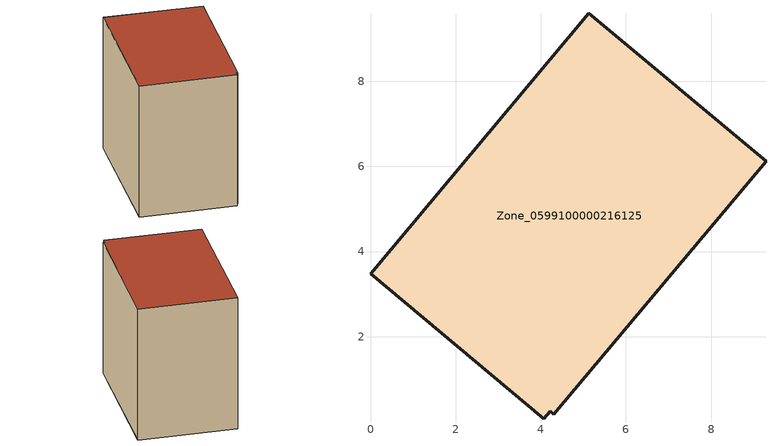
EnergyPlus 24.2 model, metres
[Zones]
Zone_0599100000216125
 floor ground (C_G): 4.22,0.24 4.07,0.07 0,3.48 5.13,9.6 9.29,6.12 4.3,0.18 z0
 wall outside (C_F): 9.29,6.12 5.13,9.6 0,3.48 4.07,0.07 4.22,0.24 4.3,0.18 9.29,6.12 z0:7.8
 roof outside (C_R): 4.07,0.07 4.22,0.24 4.3,0.18 9.29,6.12 5.13,9.6 0,3.48 z7.8
[BUILDING]
Pand.0599100000216125: North Axis=0; Terrain=City; Loads Convergence Tolerance Value=0.04; Temperature Convergence Tolerance Value=0.4; Solar Distribution=FullExterior; Maximum Number of Warmup Days=25; Minimum Number of Warmup Days=1
[Site:Location]
Rotterdam.The.Hague.AP_ZH_NLD Design_Conditions: Latitude=51.96; Longitude=4.45; Time Zone=1; Elevation=-4.5
[SITE:GROUNDTEMPERATURE:BUILDINGSURFACE]
18, 18, 18, 18, 18, 18, 18, 18, 18, 18, 18, 18
[MATERIAL] Thermal Absorptance=0.9; Solar Absorptance=0.7; Visible Absorptance=0.7
Name | Roughness | Thickness | Conductivity | Density | Specific Heat
G.TI.1946 | MediumSmooth | 0.15 | 1 | 540 | 1210
F.TI.1946 | Rough | 0.3 | 0.857143 | 1920 | 840
R.TI.1946 | MediumRough | 0.2 | 0.1 | 1500 | 1000
[CONSTRUCTION]
C_G: G.TI.1946
C_F: F.TI.1946
C_R: R.TI.1946
[ZONE]
Zone_0599100000216125: Type=1; Multiplier=1; Ceiling Height=Autocalculate; Volume=Autocalculate; Floor Area=autocalculate; Part of Total Floor Area=Yes
[ZONEINFILTRATION:DESIGNFLOWRATE]
Infil_Zone_0599100000216125: Zone or ZoneList or Space or SpaceList=Zone_0599100000216125; Schedule=AlwaysOn; Design Flow Rate Calculation Method=Flow/Area; Flow Rate per Floor Area=0.003; Constant Term Coefficient=1; Temperature Term Coefficient=0; Velocity Term Coefficient=0; Velocity Squared Term Coefficient=0
[HVACTEMPLATE:ZONE:IDEALLOADSAIRSYSTEM]
Zone_0599100000216125: Maximum Heating Supply Air Temperature=50; Minimum Cooling Supply Air Temperature=13; Maximum Heating Supply Air Humidity Ratio=0.0156; Minimum Cooling Supply Air Humidity Ratio=0.0077; Heating Limit=NoLimit; Cooling Limit=NoLimit; Dehumidification Control Type=ConstantSensibleHeatRatio; Cooling Sensible Heat Ratio=0.7; Dehumidification Setpoint=60; Humidification Control Type=None; Humidification Setpoint=30; Outdoor Air Method=None; Outdoor Air Flow Rate per Person=0.00944; Outdoor Air Flow Rate per Zone Floor Area=0; Outdoor Air Flow Rate per Zone=0; Demand Controlled Ventilation Type=None; Outdoor Air Economizer Type=NoEconomizer; Heat Recovery Type=None; Sensible Heat Recovery Effectiveness=0.7; Latent Heat Recovery Effectiveness=0.65
[ZONECONTROL:THERMOSTAT]
ThermostatControl_Zone_0599100000216125: Zone or ZoneList=Zone_0599100000216125; Control Type Schedule=DualSetpointControlType; Control 1=Thermostat_Zone_0599100000216125; Temperature Difference Between Cutout And Setpoint=0
[THERMOSTATSETPOINT:DUALSETPOINT]
Thermostat_Zone_0599100000216125: Heating Setpoint Temperature Schedule=HeatingSetpoint_Zone_0599100000216125; Cooling Setpoint Temperature Schedule=CoolingSetpoint_Zone_0599100000216125
[SCHEDULE:COMPACT]
HeatingSetpoint_Zone_0599100000216125: Through: 12/31, For: AllDays, Until: 24:00, 21
CoolingSetpoint_Zone_0599100000216125: Through: 12/31, For: AllDays, Until: 24:00, 24
DualSetpointControlType: Through: 12/31, For: AllDays, Until: 24:00, 4
AlwaysOn: Through: 12/31, For: AllDays, Until: 24:00, 1
